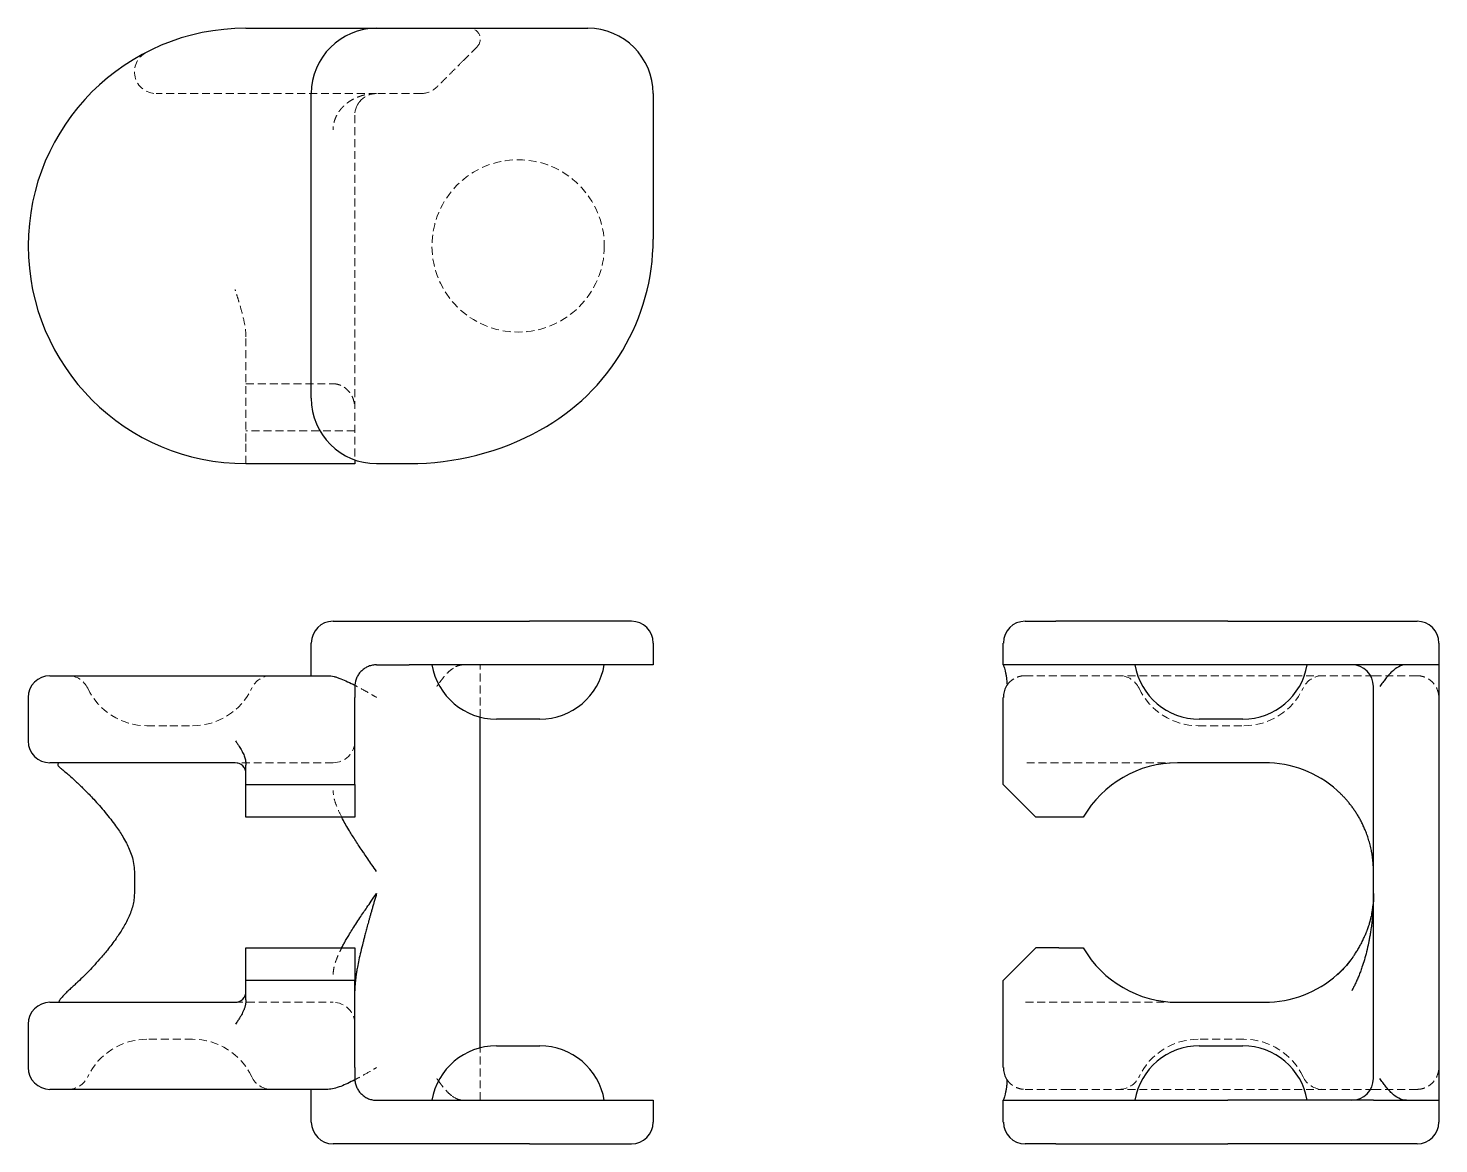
# Model space of a CAD drawing. Header units: millimetres. Extents: x 33 to 259, y 15 to 194.
import ezdxf

# ---------------------------------------------------------------- set-up
doc = ezdxf.new("R2010")
doc.units = ezdxf.units.MM
doc.linetypes.add('HIDDEN', pattern=[1.905, 1.27, -0.635])

msp = doc.modelspace()

# ---------------------------------------------------------------- linework, layer by layer
at = {"color": 7, "linetype": 'Continuous', "lineweight": 25}
for p, q in [((67.84, 193.72), (88.75, 193.72)), ((88.75, 193.72), (122.55, 193.72)), ((78.3, 134.49), (78.3, 183.27)), ((133, 183.27), (133, 159.95)), ((85.26, 124.5), (85.26, 124.03)), ((85.26, 124.03), (67.84, 124.03)), ((93.98, 124.03), (88.75, 124.03)), ((81.78, 98.81), (88.75, 98.81)), ((88.75, 98.81), (93.98, 98.81)), ((93.98, 98.81), (113.21, 98.81)), ((129.52, 98.81), (113.21, 98.81)), ((192.52, 98.81), (197.44, 98.81)), ((224.95, 98.81), (197.44, 98.81)), ((224.95, 98.81), (248.27, 98.81)), ((248.27, 98.81), (255.24, 98.81)), ((78.3, 90.1), (78.3, 95.33)), ((133, 95.33), (133, 91.84)), ((189.03, 91.84), (189.03, 95.33)), ((258.72, 95.33), (258.72, 91.84)), ((88.75, 91.84), (93.98, 91.84)), ((114.88, 91.84), (93.98, 91.84)), ((133, 91.84), (114.88, 91.84)), ((194.38, 91.84), (189.03, 91.84)), ((224.95, 91.84), (194.38, 91.84)), ((248.27, 91.84), (224.95, 91.84)), ((258.72, 91.84), (248.27, 91.84)), ((258.72, 91.84), (258.72, 22.16)), ((36.48, 90.1), (67.84, 90.1)), ((67.84, 90.1), (80.96, 90.1)), ((85.26, 88.36), (85.26, 86.62)), ((248.27, 25.64), (248.27, 88.36)), ((33, 86.62), (33, 79.65)), ((85.26, 72.68), (85.26, 86.62)), ((189.03, 72.68), (189.03, 86.62)), ((105.34, 30.55), (105.34, 83.45)), ((114.88, 83.13), (107.91, 83.13)), ((227.36, 83.13), (220.39, 83.13)), ((66.1, 76.16), (36.48, 76.16)), ((67.84, 72.68), (67.84, 75.79)), ((230.85, 76.16), (216.91, 76.16)), ((67.84, 72.68), (85.26, 72.68)), ((67.84, 67.45), (67.84, 72.68)), ((85.26, 72.68), (85.26, 67.45)), ((189.03, 72.68), (194.26, 67.45)), ((85.26, 67.45), (67.84, 67.45)), ((197.9, 67.45), (194.26, 67.45)), ((49.99, 58.74), (49.99, 55.26)), ((67.84, 46.55), (85.26, 46.55)), ((67.84, 41.32), (67.84, 46.55)), ((85.26, 46.55), (85.26, 41.32)), ((194.26, 46.55), (189.03, 41.32)), ((197.9, 46.55), (194.26, 46.55)), ((85.26, 41.32), (67.84, 41.32)), ((67.84, 38.21), (67.84, 41.32)), ((85.26, 27.38), (85.26, 41.32)), ((189.03, 27.38), (189.03, 41.32)), ((36.48, 37.84), (66.1, 37.84)), ((216.91, 37.84), (230.85, 37.84)), ((33, 34.35), (33, 27.38)), ((107.91, 30.87), (111.4, 30.87)), ((111.4, 30.87), (114.88, 30.87)), ((220.39, 30.87), (227.36, 30.87)), ((85.26, 27.38), (85.26, 25.64)), ((67.84, 23.9), (36.48, 23.9)), ((80.96, 23.9), (67.84, 23.9)), ((78.3, 18.67), (78.3, 23.9)), ((88.75, 22.16), (93.98, 22.16)), ((93.98, 22.16), (114.88, 22.16)), ((114.88, 22.16), (133, 22.16)), ((133, 22.16), (133, 18.67)), ((189.03, 18.67), (189.03, 22.16)), ((189.03, 22.16), (194.38, 22.16)), ((194.38, 22.16), (224.95, 22.16)), ((248.27, 22.16), (224.95, 22.16)), ((248.27, 22.16), (258.72, 22.16)), ((258.72, 22.16), (258.72, 18.67)), ((88.75, 15.19), (81.78, 15.19)), ((93.98, 15.19), (88.75, 15.19)), ((113.21, 15.19), (93.98, 15.19)), ((113.21, 15.19), (129.52, 15.19)), ((197.44, 15.19), (192.52, 15.19)), ((197.44, 15.19), (224.95, 15.19)), ((248.27, 15.19), (224.95, 15.19)), ((255.24, 15.19), (248.27, 15.19))]:
    msp.add_line(p, q, dxfattribs=at)
at = {"color": 7, "linetype": 'HIDDEN', "lineweight": 18}
for p, q in [((104.83, 190.75), (102.64, 188.56)), ((88.75, 183.27), (53.48, 183.27)), ((95.91, 183.27), (88.75, 183.27)), ((86.28, 182.23), (86.27, 182.21)), ((85.26, 179.78), (85.26, 124.5)), ((67.84, 127.57), (67.84, 144.31)), ((67.84, 136.82), (81.78, 136.82)), ((85.26, 129.26), (67.84, 129.26)), ((105.34, 83.45), (105.34, 91.84)), ((192.52, 90.1), (199.49, 90.1)), ((248.27, 90.1), (199.49, 90.1)), ((248.27, 90.1), (255.24, 90.1)), ((51.99, 82.09), (55.65, 82.09)), ((55.65, 82.09), (59.31, 82.09)), ((220.22, 82.09), (227.54, 82.09)), ((81.78, 76.16), (66.1, 76.16)), ((216.91, 76.16), (192.57, 76.16)), ((244.91, 44.98), (244.95, 45.03)), ((66.1, 37.84), (81.78, 37.84)), ((192.57, 37.84), (216.91, 37.84)), ((59.31, 31.91), (51.99, 31.91)), ((227.54, 31.91), (220.22, 31.91)), ((105.34, 22.16), (105.34, 30.55)), ((199.49, 23.9), (192.52, 23.9)), ((248.27, 23.9), (199.49, 23.9)), ((255.24, 23.9), (248.27, 23.9))]:
    msp.add_line(p, q, dxfattribs=at)
msp.add_circle((111.4, 158.88), 13.79, dxfattribs=at)
at = {"color": 7, "linetype": 'Continuous', "lineweight": 25}
for centre, radius, start, end in [((67.84, 158.88), 34.84, 90, 270), ((88.75, 183.27), 10.45, 90, 180), ((122.55, 183.27), 10.45, 0, 90), ((98.16, 159.95), 34.84, 298.6854, 0), ((88.75, 134.49), 10.45, 180, 270), ((93.98, 167.59), 43.55, 270, 298.6854), ((81.78, 95.33), 3.48, 90, 180), ((129.52, 95.33), 3.48, 0, 90), ((192.52, 95.33), 3.48, 90, 180), ((255.24, 95.33), 3.48, 0, 90), ((107.91, 93.59), 10.45, 189.5941, 270), ((114.88, 93.59), 10.45, 270, 350.4059), ((220.39, 93.59), 10.45, 189.5941, 270), ((227.36, 93.59), 10.45, 270, 350.4059), ((244.78, 88.36), 3.48, 0, 90), ((36.48, 86.62), 3.48, 90, 180), ((192.52, 86.62), 3.48, 150, 180), ((36.48, 79.65), 3.48, 180, 270), ((66.1, 74.42), 1.74, 0, 90), ((216.91, 58.74), 17.42, 90, 150), ((230.85, 58.74), 17.42, 48.1897, 90), ((216.91, 55.26), 17.42, 210, 270), ((230.85, 55.26), 17.42, 270, 311.8103), ((66.1, 39.58), 1.74, 270, 0), ((36.48, 34.35), 3.48, 90, 180), ((107.91, 20.41), 10.45, 90, 170.4059), ((114.88, 20.41), 10.45, 9.5941, 90), ((220.39, 20.41), 10.45, 90, 170.4059), ((227.36, 20.41), 10.45, 9.5941, 90), ((36.48, 27.38), 3.48, 180, 270), ((192.52, 27.38), 3.48, 180, 210), ((244.78, 25.64), 3.48, 270, 0), ((81.78, 18.67), 3.48, 180, 270), ((129.52, 18.67), 3.48, 270, 0), ((192.52, 18.67), 3.48, 180, 270), ((255.24, 18.67), 3.48, 270, 0)]:
    msp.add_arc(centre, radius, start, end, dxfattribs=at)
at = {"color": 7, "linetype": 'HIDDEN', "lineweight": 18}
for centre, radius, start, end in [((103.6, 191.98), 1.74, 315, 90), ((53.48, 186.75), 3.48, 117.266, 270), ((88.75, 179.78), 3.48, 90, 180), ((95.91, 186.75), 3.48, 270, 315), ((102.88, 88.36), 3.48, 90, 125.9884), ((39.37, 86.62), 3.48, 25.1507, 90), ((51.99, 92.54), 10.45, 205.1507, 270), ((59.31, 92.54), 10.45, 270, 334.8493), ((71.92, 86.62), 3.48, 90, 154.8493), ((207.6, 86.62), 3.48, 25.1507, 90), ((220.22, 92.54), 10.45, 205.1507, 270), ((227.54, 92.54), 10.45, 270, 334.8493), ((240.15, 86.62), 3.48, 90, 154.8493), ((81.78, 79.65), 3.48, 270, 0), ((81.78, 34.35), 3.48, 0, 90), ((51.99, 21.46), 10.45, 90, 154.8493), ((59.31, 21.46), 10.45, 25.1507, 90), ((220.22, 21.46), 10.45, 90, 154.8493), ((227.54, 21.46), 10.45, 25.1507, 90), ((39.37, 27.38), 3.48, 270, 334.8493), ((71.92, 27.38), 3.48, 205.1507, 270), ((207.6, 27.38), 3.48, 270, 334.8493), ((240.15, 27.38), 3.48, 205.1507, 270), ((102.88, 25.64), 3.48, 233.8941, 270)]:
    msp.add_arc(centre, radius, start, end, dxfattribs=at)
for points, knots in [([(50.79, 189.26), (50.85, 189.29), (51.07, 189.42), (51.37, 189.58), (51.66, 189.74), (51.85, 189.83), (51.87, 189.84), (51.88, 189.85)], [0, 0, 0, 0, 0.083171, 0.327108, 0.559372, 0.782659, 1, 1, 1, 1]), ([(102.64, 188.56), (102.22, 188.13), (101.8, 187.72), (101, 186.91), (100.63, 186.54), (100.1, 186.02), (99.93, 185.85), (99.6, 185.52), (99.44, 185.36), (99.13, 185.04), (98.98, 184.89), (98.67, 184.59), (98.52, 184.44), (98.38, 184.29)], [0, 0, 0, 0, 0.25, 0.25, 0.5, 0.5, 0.625, 0.625, 0.75, 0.75, 0.875, 0.875, 1, 1, 1, 1]), ([(88.75, 183.27), (88.65, 183.27), (88.46, 183.26), (88.19, 183.25), (87.93, 183.23), (87.69, 183.2), (87.46, 183.17), (87.25, 183.13), (87.06, 183.09), (86.88, 183.06), (86.72, 183.02), (86.57, 182.98), (86.27, 182.89), (85.83, 182.74), (85.27, 182.5), (84.76, 182.23), (84.31, 181.95), (83.92, 181.65), (83.58, 181.36), (83.27, 181.05), (82.98, 180.72), (82.73, 180.38), (82.51, 180.04), (82.31, 179.68), (82.15, 179.32), (82.02, 178.95), (81.91, 178.58), (81.84, 178.21), (81.79, 177.84), (81.78, 177.58), (81.78, 177.46)], [0, 0, 0, 0, 0.030908, 0.060178, 0.08781, 0.113804, 0.13816, 0.160878, 0.181959, 0.201402, 0.219207, 0.235375, 0.249905, 0.317872, 0.382041, 0.442431, 0.499067, 0.546621, 0.592516, 0.636785, 0.67946, 0.720582, 0.760192, 0.798339, 0.835076, 0.870465, 0.904572, 0.937473, 0.969251, 1, 1, 1, 1]), ([(85.64, 181.34), (85.68, 181.42), (85.74, 181.55), (85.85, 181.71), (85.94, 181.85), (86.05, 181.99), (86.16, 182.12), (86.24, 182.2), (86.28, 182.25)], [0, 0, 0, 0, 0.214819, 0.361404, 0.513208, 0.670238, 0.832499, 1, 1, 1, 1]), ([(67.84, 144.31), (67.84, 144.93), (67.77, 145.54), (67.56, 146.8), (67.41, 147.43), (67.08, 148.71), (66.89, 149.35), (66.6, 150.3), (66.51, 150.62), (66.3, 151.26), (66.2, 151.59), (66.1, 151.91)], [0, 0, 0, 0, 0.25, 0.25, 0.5, 0.5, 0.75, 0.75, 0.875, 0.875, 1, 1, 1, 1]), ([(81.78, 136.82), (82.02, 136.82), (82.26, 136.79), (82.73, 136.68), (82.96, 136.59), (83.4, 136.37), (83.6, 136.24), (83.98, 135.94), (84.15, 135.77), (84.46, 135.4), (84.6, 135.2), (84.84, 134.78), (84.94, 134.56), (85.1, 134.1), (85.16, 133.86), (85.24, 133.39), (85.26, 133.15), (85.26, 132.9)], [0, 0, 0, 0, 0.125, 0.125, 0.25, 0.25, 0.375, 0.375, 0.5, 0.5, 0.625, 0.625, 0.75, 0.75, 0.875, 0.875, 1, 1, 1, 1]), ([(101, 91.26), (100.88, 91.19), (100.49, 90.95), (99.86, 90.32), (99.23, 89.55), (98.84, 89), (98.69, 88.79)], [0, 0, 0, 0, 0.134344, 0.433348, 0.788405, 1, 1, 1, 1]), ([(102.64, 91.84), (102.44, 91.83), (102.02, 91.79), (101.53, 91.62), (101.26, 91.44), (101.19, 91.39)], [0, 0, 0, 0, 0.41116, 0.834908, 1, 1, 1, 1]), ([(84.58, 88.92), (85.27, 88.58), (85.95, 88.21), (86.99, 87.63), (87.34, 87.43), (88.04, 87.03), (88.4, 86.82), (88.75, 86.62)], [0, 0, 0, 0, 0.5, 0.5, 0.75, 0.75, 1, 1, 1, 1]), ([(192.52, 90.1), (192.17, 90.1), (191.85, 90.05), (191.41, 89.92), (191.27, 89.87), (191, 89.76), (190.87, 89.69), (190.52, 89.48), (190.3, 89.32), (189.93, 88.96), (189.77, 88.77), (189.63, 88.57)], [0, 0, 0, 0, 0.25, 0.25, 0.375, 0.375, 0.5, 0.5, 0.75, 0.75, 1, 1, 1, 1]), ([(255.24, 90.1), (255.54, 90.1), (255.82, 90.06), (256.34, 89.93), (256.59, 89.84), (257.25, 89.5), (257.6, 89.21), (258.17, 88.54), (258.38, 88.18), (258.58, 87.61), (258.63, 87.41), (258.7, 87.02), (258.72, 86.82), (258.72, 86.62)], [0, 0, 0, 0, 0.125, 0.125, 0.25, 0.25, 0.5, 0.5, 0.75, 0.75, 0.875, 0.875, 1, 1, 1, 1]), ([(37.86, 76.06), (37.79, 76.01), (37.71, 75.95), (37.73, 75.88), (37.73, 75.88)], [0, 0, 0, 0, 0.974921, 1, 1, 1, 1]), ([(83.17, 67.45), (82.9, 68.01), (82.39, 69.06), (81.89, 70.5), (81.81, 71.34), (81.78, 71.73)], [0, 0, 0, 0, 0.368194, 0.702602, 1, 1, 1, 1]), ([(246.92, 48.55), (246.92, 48.55), (247.14, 49.06), (247.54, 50.17), (247.86, 51.44), (248.03, 52.38), (248.12, 52.95), (248.19, 53.62), (248.25, 54.4), (248.26, 54.96), (248.27, 55.26)], [0, 0, 0, 0, 0.000023, 0.234418, 0.499208, 0.567572, 0.651832, 0.751989, 0.868045, 1, 1, 1, 1]), ([(81.78, 42.27), (81.81, 42.66), (81.89, 43.5), (82.27, 44.58), (82.63, 45.44), (82.89, 45.99), (83.08, 46.36), (83.17, 46.55)], [0, 0, 0, 0, 0.297253, 0.631513, 0.752441, 0.878391, 1, 1, 1, 1]), ([(242.46, 42.27), (242.88, 42.66), (243.75, 43.48), (244.45, 44.39), (244.82, 44.86)], [0, 0, 0, 0, 0.47775, 1, 1, 1, 1]), ([(84.93, 25.27), (85.4, 25.51), (86.45, 26.06), (87.73, 26.8), (88.54, 27.26), (88.74, 27.38), (88.75, 27.38)], [0, 0, 0, 0, 0.3691483, 0.844712, 0.9914142, 1, 1, 1, 1]), ([(255.24, 23.9), (255.54, 23.9), (255.82, 23.94), (256.34, 24.07), (256.59, 24.16), (257.25, 24.5), (257.6, 24.79), (258.17, 25.46), (258.38, 25.82), (258.58, 26.39), (258.63, 26.59), (258.7, 26.98), (258.72, 27.18), (258.72, 27.38)], [0, 0, 0, 0, 0.125, 0.125, 0.25, 0.25, 0.5, 0.5, 0.75, 0.75, 0.875, 0.875, 1, 1, 1, 1]), ([(98.66, 25.25), (98.82, 25.03), (99.21, 24.47), (99.86, 23.68), (100.62, 22.95), (101.33, 22.48), (102.01, 22.21), (102.43, 22.17), (102.64, 22.16)], [0, 0, 0, 0, 0.139516, 0.362199, 0.544371, 0.7306, 0.863447, 1, 1, 1, 1]), ([(189.63, 25.43), (189.91, 25.03), (190.27, 24.66), (190.99, 24.24), (191.26, 24.12), (191.85, 23.95), (192.17, 23.9), (192.52, 23.9)], [0, 0, 0, 0, 0.5, 0.5, 0.75, 0.75, 1, 1, 1, 1])]:
    msp.add_open_spline(points, degree=3, knots=knots, dxfattribs=at)
msp.add_open_spline([(67.84, 124.03), (67.84, 125), (67.84, 126.26), (67.84, 127.57)], degree=3, dxfattribs=at)
at = {"color": 7, "linetype": 'Continuous', "lineweight": 25}
for points in [[(85.27, 124.63), (85.27, 124.58), (85.26, 124.54), (85.26, 124.5)], [(85.27, 88.57), (85.27, 88.5), (85.26, 88.43), (85.26, 88.36)], [(189.63, 88.57), (189.58, 88.5), (189.54, 88.43), (189.5, 88.36)], [(85.26, 25.64), (85.26, 25.57), (85.27, 25.5), (85.27, 25.43)], [(189.5, 25.64), (189.54, 25.57), (189.58, 25.5), (189.63, 25.43)]]:
    msp.add_open_spline(points, degree=3, dxfattribs=at)
for points, knots in [([(88.75, 91.84), (88.53, 91.84), (88.31, 91.82), (87.88, 91.74), (87.66, 91.68), (87.25, 91.51), (87.06, 91.41), (86.69, 91.18), (86.52, 91.04), (86.2, 90.74), (86.06, 90.58), (85.8, 90.23), (85.69, 90.04), (85.41, 89.45), (85.3, 89.01), (85.27, 88.57)], [0, 0, 0, 0, 0.125, 0.125, 0.25, 0.25, 0.375, 0.375, 0.5, 0.5, 0.625, 0.625, 0.75, 0.75, 1, 1, 1, 1]), ([(189.03, 91.84), (189.03, 91.84), (189.04, 91.82), (189.07, 91.74), (189.09, 91.68), (189.14, 91.51), (189.17, 91.41), (189.24, 91.18), (189.27, 91.04), (189.35, 90.74), (189.39, 90.58), (189.46, 90.23), (189.49, 90.04), (189.58, 89.45), (189.62, 89.01), (189.63, 88.57)], [0, 0, 0, 0, 0.125, 0.125, 0.25, 0.25, 0.375, 0.375, 0.5, 0.5, 0.625, 0.625, 0.75, 0.75, 1, 1, 1, 1]), ([(253.56, 91.84), (253.13, 91.84), (252.72, 91.73), (251.91, 91.33), (251.54, 91.05), (251.02, 90.55), (250.85, 90.37), (250.52, 90), (250.36, 89.81), (250.04, 89.4), (249.89, 89.2), (249.59, 88.78), (249.44, 88.57), (249.29, 88.36)], [0, 0, 0, 0, 0.25, 0.25, 0.5, 0.5, 0.625, 0.625, 0.75, 0.75, 0.875, 0.875, 1, 1, 1, 1]), ([(80.96, 90.1), (81.27, 90.1), (81.59, 90.05), (82.11, 89.92), (82.29, 89.87), (82.64, 89.76), (82.82, 89.69), (83.37, 89.48), (83.74, 89.32), (84.49, 88.96), (84.88, 88.77), (85.27, 88.57)], [0, 0, 0, 0, 0.25, 0.25, 0.375, 0.375, 0.5, 0.5, 0.75, 0.75, 1, 1, 1, 1]), ([(98.69, 88.79), (98.59, 88.65), (98.48, 88.51), (98.38, 88.36), (98.38, 88.36)], [0, 0, 0, 0, 0.964538, 1, 1, 1, 1]), ([(66.18, 79.65), (66.29, 79.5), (66.48, 79.21), (66.75, 78.81), (66.97, 78.44), (67.16, 78.12), (67.33, 77.8), (67.48, 77.48), (67.61, 77.13), (67.71, 76.79), (67.79, 76.45), (67.83, 76.12), (67.84, 75.9), (67.84, 75.79)], [0, 0, 0, 0, 0.127932, 0.242249, 0.342998, 0.430248, 0.504106, 0.594666, 0.681476, 0.764939, 0.845505, 0.923676, 1, 1, 1, 1]), ([(37.73, 75.88), (37.73, 75.82), (37.74, 75.7), (38.02, 75.43), (38.48, 75.05), (39.12, 74.53), (39.85, 73.91), (40.53, 73.28), (41.15, 72.7), (41.67, 72.19), (42.19, 71.68), (42.78, 71.07), (43.53, 70.28), (44.4, 69.32), (45.31, 68.26), (46.18, 67.17), (46.94, 66.16), (47.58, 65.22), (48.16, 64.31), (48.69, 63.36), (49.19, 62.33), (49.6, 61.25), (49.92, 60.05), (49.97, 59.18), (49.99, 58.74)], [0, 0, 0, 0, 0.055165, 0.11132, 0.166488, 0.220255, 0.270321, 0.321474, 0.362751, 0.394092, 0.421665, 0.458199, 0.503965, 0.558756, 0.615192, 0.668393, 0.718104, 0.756683, 0.793092, 0.835618, 0.872697, 0.91297, 0.955363, 1, 1, 1, 1]), ([(248.27, 58.74), (248.27, 58.88), (248.26, 59.15), (248.25, 59.55), (248.23, 59.92), (248.2, 60.27), (248.17, 60.6), (248.13, 60.91), (248.09, 61.19), (248.06, 61.46), (248.02, 61.7), (247.98, 61.91), (247.89, 62.36), (247.74, 63.01), (247.5, 63.88), (247.23, 64.68), (246.95, 65.41), (246.65, 66.08), (246.36, 66.68), (246.05, 67.26), (245.72, 67.82), (245.38, 68.35), (245.04, 68.85), (244.68, 69.33), (244.32, 69.79), (243.95, 70.22), (243.58, 70.63), (243.21, 71.02), (242.84, 71.38), (242.58, 71.61), (242.46, 71.73)], [0, 0, 0, 0, 0.030908, 0.060178, 0.08781, 0.113804, 0.13816, 0.160878, 0.181959, 0.201402, 0.219207, 0.235375, 0.249905, 0.317872, 0.382041, 0.442431, 0.499067, 0.546621, 0.592516, 0.636785, 0.67946, 0.720582, 0.760192, 0.798339, 0.835076, 0.870465, 0.904572, 0.937473, 0.969251, 1, 1, 1, 1]), ([(88.75, 58.74), (88.5, 59.11), (88.03, 59.78), (87.39, 60.71), (86.87, 61.47), (86.36, 62.22), (85.83, 63.01), (85.27, 63.88), (84.76, 64.68), (84.04, 65.86), (83.48, 66.79), (83.18, 67.44), (83.17, 67.45)], [0, 0, 0, 0, 0.124528, 0.230028, 0.316502, 0.383949, 0.48838, 0.586973, 0.679762, 0.766783, 0.994833, 1, 1, 1, 1]), ([(201.82, 67.45), (201.82, 67.45), (201.79, 67.45), (201.68, 67.45), (201.59, 67.45), (201.37, 67.45), (201.24, 67.45), (200.94, 67.45), (200.77, 67.45), (200.4, 67.45), (200.2, 67.45), (199.78, 67.45), (199.56, 67.45), (199.1, 67.45), (198.86, 67.45), (198.39, 67.45), (198.15, 67.45), (197.9, 67.45)], [0, 0, 0, 0, 0.125, 0.125, 0.25, 0.25, 0.375, 0.375, 0.5, 0.5, 0.625, 0.625, 0.75, 0.75, 0.875, 0.875, 1, 1, 1, 1]), ([(49.99, 55.26), (49.98, 54.93), (49.95, 54.27), (49.75, 53.29), (49.45, 52.33), (48.93, 51.08), (48.14, 49.63), (46.99, 47.89), (45.74, 46.25), (44.49, 44.78), (43.44, 43.62), (42.51, 42.64), (41.63, 41.76), (40.82, 40.98), (40.14, 40.36), (39.58, 39.85), (39.02, 39.31), (38.51, 38.77), (38.09, 38.27), (37.95, 38.05), (37.87, 37.94)], [0, 0, 0, 0, 0.031817, 0.063762, 0.096705, 0.130209, 0.197858, 0.264166, 0.346558, 0.418632, 0.478967, 0.528091, 0.579324, 0.636706, 0.67308, 0.720001, 0.777022, 0.843497, 0.918235, 1, 1, 1, 1]), ([(83.17, 46.55), (83.18, 46.56), (83.29, 46.78), (83.53, 47.22), (83.89, 47.87), (84.32, 48.61), (84.83, 49.43), (85.43, 50.37), (86.04, 51.3), (86.63, 52.19), (87.24, 53.07), (87.94, 54.09), (88.46, 54.84), (88.75, 55.26)], [0, 0, 0, 0, 0.005104, 0.078227, 0.154275, 0.233309, 0.333179, 0.440621, 0.555688, 0.652288, 0.743322, 0.859226, 1, 1, 1, 1]), ([(88.75, 55.26), (88.69, 55.04), (88.56, 54.61), (88.38, 53.98), (88.2, 53.37), (88.04, 52.78), (87.87, 52.22), (87.72, 51.69), (87.58, 51.17), (87.44, 50.68), (87.31, 50.22), (87.19, 49.78), (87.08, 49.36), (86.97, 48.96), (86.88, 48.59), (86.79, 48.25), (86.7, 47.92), (86.63, 47.62), (86.46, 46.96), (86.21, 45.95), (85.91, 44.65), (85.7, 43.58), (85.55, 42.72), (85.45, 42.04), (85.37, 41.39), (85.31, 40.78), (85.27, 40.21), (85.27, 39.85), (85.26, 39.68)], [0, 0, 0, 0, 0.041272, 0.081059, 0.119361, 0.156177, 0.191508, 0.225354, 0.257714, 0.28859, 0.31798, 0.345886, 0.372307, 0.397243, 0.420694, 0.442661, 0.463144, 0.482143, 0.499659, 0.590419, 0.673964, 0.750316, 0.79716, 0.841885, 0.884509, 0.925053, 0.963541, 1, 1, 1, 1]), ([(248.27, 55.26), (248.27, 55.04), (248.26, 54.61), (248.25, 53.98), (248.23, 53.37), (248.19, 52.78), (248.16, 52.22), (248.11, 51.69), (248.07, 51.17), (248.01, 50.68), (247.96, 50.22), (247.9, 49.78), (247.84, 49.36), (247.78, 48.96), (247.72, 48.59), (247.66, 48.25), (247.6, 47.92), (247.55, 47.62), (247.41, 46.96), (247.18, 45.95), (246.83, 44.65), (246.49, 43.58), (246.18, 42.72), (245.91, 42.04), (245.64, 41.39), (245.36, 40.78), (245.08, 40.21), (244.88, 39.85), (244.78, 39.68)], [0, 0, 0, 0, 0.041272, 0.081059, 0.119361, 0.156177, 0.191508, 0.225354, 0.257714, 0.28859, 0.31798, 0.345886, 0.372307, 0.397243, 0.420694, 0.442661, 0.463144, 0.482143, 0.499659, 0.590419, 0.673964, 0.750316, 0.79716, 0.841885, 0.884509, 0.925053, 0.963541, 1, 1, 1, 1]), ([(248.27, 55.26), (248.26, 54.89), (248.25, 54.16), (248.15, 53.1), (247.99, 52.08), (247.8, 51.19), (247.62, 50.48), (247.43, 49.87), (247.2, 49.23), (247.02, 48.79), (246.92, 48.55)], [0, 0, 0, 0, 0.155826, 0.311868, 0.463587, 0.590614, 0.690431, 0.770236, 0.87071, 1, 1, 1, 1]), ([(244.95, 45.03), (245.04, 45.17), (245.27, 45.48), (245.61, 46), (245.97, 46.6), (246.31, 47.22), (246.63, 47.87), (246.82, 48.32), (246.92, 48.55)], [0, 0, 0, 0, 0.117565, 0.280309, 0.449752, 0.626081, 0.809462, 1, 1, 1, 1]), ([(197.9, 46.55), (198.39, 46.55), (198.87, 46.55), (199.79, 46.55), (200.21, 46.55), (200.77, 46.55), (200.94, 46.55), (201.24, 46.55), (201.37, 46.55), (201.59, 46.55), (201.68, 46.55), (201.79, 46.55), (201.82, 46.55), (201.82, 46.55)], [0, 0, 0, 0, 0.25, 0.25, 0.5, 0.5, 0.625, 0.625, 0.75, 0.75, 0.875, 0.875, 1, 1, 1, 1]), ([(244.97, 45.06), (244.76, 44.78), (244.31, 44.16), (243.51, 43.2), (242.85, 42.57), (242.5, 42.23)], [0, 0, 0, 0, 0.275438, 0.608858, 1, 1, 1, 1]), ([(67.84, 38.21), (67.84, 38.14), (67.84, 38.01), (67.82, 37.82), (67.8, 37.62), (67.76, 37.42), (67.71, 37.21), (67.65, 37.01), (67.58, 36.8), (67.51, 36.6), (67.42, 36.39), (67.29, 36.13), (67.12, 35.79), (66.86, 35.37), (66.55, 34.88), (66.31, 34.54), (66.18, 34.35)], [0, 0, 0, 0, 0.045605, 0.091793, 0.138689, 0.18641, 0.235071, 0.284776, 0.335625, 0.387711, 0.441122, 0.495937, 0.59031, 0.705672, 0.842199, 1, 1, 1, 1]), ([(85.27, 25.43), (84.49, 25.03), (83.74, 24.66), (82.64, 24.24), (82.28, 24.12), (81.6, 23.95), (81.27, 23.9), (80.96, 23.9)], [0, 0, 0, 0, 0.5, 0.5, 0.75, 0.75, 1, 1, 1, 1]), ([(85.27, 25.43), (85.28, 25.21), (85.32, 24.99), (85.43, 24.57), (85.5, 24.36), (85.69, 23.96), (85.8, 23.78), (86.05, 23.42), (86.2, 23.26), (86.52, 22.96), (86.69, 22.82), (87.06, 22.59), (87.25, 22.49), (87.66, 22.32), (87.87, 22.26), (88.3, 22.18), (88.53, 22.16), (88.75, 22.16)], [0, 0, 0, 0, 0.125, 0.125, 0.25, 0.25, 0.375, 0.375, 0.5, 0.5, 0.625, 0.625, 0.75, 0.75, 0.875, 0.875, 1, 1, 1, 1]), ([(98.38, 25.64), (98.38, 25.64), (98.47, 25.5), (98.57, 25.37), (98.66, 25.25)], [0, 0, 0, 0, 0.038942, 1, 1, 1, 1]), ([(189.63, 25.43), (189.62, 25.21), (189.61, 24.99), (189.58, 24.57), (189.55, 24.36), (189.49, 23.96), (189.46, 23.78), (189.39, 23.42), (189.35, 23.26), (189.27, 22.96), (189.24, 22.82), (189.17, 22.59), (189.14, 22.49), (189.09, 22.32), (189.07, 22.26), (189.04, 22.18), (189.03, 22.16), (189.03, 22.16)], [0, 0, 0, 0, 0.125, 0.125, 0.25, 0.25, 0.375, 0.375, 0.5, 0.5, 0.625, 0.625, 0.75, 0.75, 0.875, 0.875, 1, 1, 1, 1]), ([(253.56, 22.16), (253.13, 22.16), (252.72, 22.27), (251.91, 22.67), (251.54, 22.95), (251.02, 23.45), (250.85, 23.63), (250.52, 24), (250.36, 24.19), (250.04, 24.6), (249.89, 24.8), (249.59, 25.22), (249.44, 25.43), (249.29, 25.64)], [0, 0, 0, 0, 0.25, 0.25, 0.5, 0.5, 0.625, 0.625, 0.75, 0.75, 0.875, 0.875, 1, 1, 1, 1])]:
    msp.add_open_spline(points, degree=3, knots=knots, dxfattribs=at)

doc.saveas('drawing.dxf')
